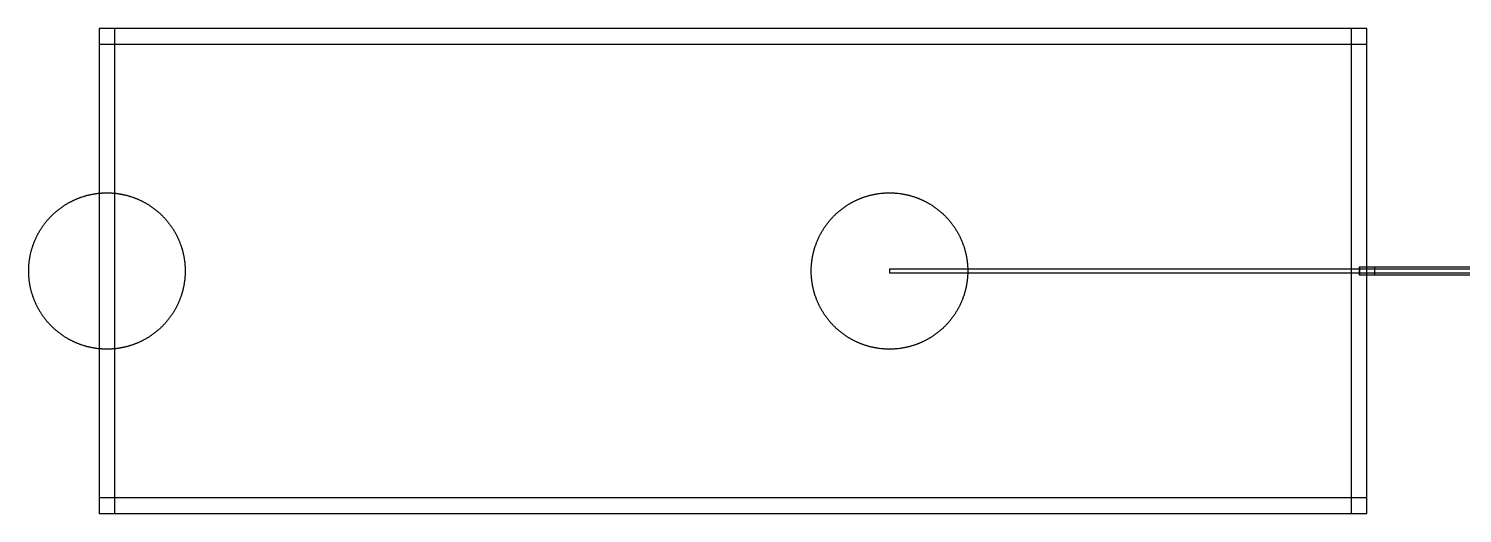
# Model space of a CAD drawing. Extents: x -44500 to 44500, y -47000 to 47000.
# Drawn here: x 13000 to 31320, y 10900 to 17100 of the extents above; entities that cross this region are included whole.
import ezdxf

# ---------------------------------------------------------------- set-up
doc = ezdxf.new("R2010")
doc.units = 0
doc.layers.add('Metal1', color=160, linetype='CONTINUOUS')
doc.layers.add('Poly', color=20, linetype='CONTINUOUS')

msp = doc.modelspace()

# ---------------------------------------------------------------- linework, layer by layer
at = {"layer": 'Metal1'}
for points in [[(13900, 10900), (14100, 10900), (14100, 17100), (13900, 17100)], [(13900, 16900), (30100, 16900), (30100, 17100), (13900, 17100)], [(29900, 10900), (30100, 10900), (30100, 17100), (29900, 17100)], [(14999.9, 13985.9), (14999.6, 13971.8), (14999.1, 13957.7), (14998.4, 13943.65), (14997.95, 13936.6), (14997.5, 13929.6), (14997, 13922.6), (14996.4, 13915.55), (14995.8, 13908.55), (14995.1, 13901.5), (14994.4, 13894.5), (14993.65, 13887.5), (14991.95, 13873.5), (14991.05, 13866.55), (14990.05, 13859.55), (14989.05, 13852.6), (14988, 13845.65), (14986.9, 13838.7), (14985.7, 13831.7), (14984.5, 13824.8), (14983.25, 13817.85), (14981.95, 13810.95), (14980.6, 13804), (14979.2, 13797.15), (14977.75, 13790.25), (14976.25, 13783.4), (14974.7, 13776.5), (14973.1, 13769.65), (14971.45, 13762.8), (14969.75, 13755.95), (14968, 13749.1), (14966.2, 13742.3), (14964.35, 13735.5), (14962.5, 13728.75), (14960.55, 13721.95), (14958.55, 13715.15), (14956.55, 13708.45), (14954.45, 13701.7), (14952.35, 13695), (14947.95, 13681.6), (14945.65, 13674.9), (14943.35, 13668.25), (14941, 13661.65), (14938.6, 13655), (14936.15, 13648.4), (14933.65, 13641.85), (14931.1, 13635.25), (14928.5, 13628.7), (14925.9, 13622.25), (14923.2, 13615.7), (14920.45, 13609.15), (14917.7, 13602.75), (14914.85, 13596.25), (14912, 13589.85), (14909.1, 13583.45), (14906.15, 13577.05), (14903.15, 13570.7), (14900.1, 13564.35), (14897, 13558), (14893.85, 13551.65), (14890.65, 13545.35), (14887.45, 13539.1), (14884.2, 13532.9), (14880.9, 13526.7), (14877.5, 13520.45), (14874.15, 13514.35), (14870.7, 13508.2), (14867.2, 13502.05), (14863.65, 13495.95), (14860.1, 13489.9), (14856.45, 13483.8), (14852.85, 13477.85), (14849.15, 13471.85), (14845.35, 13465.8), (14841.6, 13459.9), (14837.75, 13453.95), (14833.9, 13448.1), (14830, 13442.25), (14826.05, 13436.45), (14822.05, 13430.6), (14818, 13424.8), (14813.95, 13419.1), (14809.85, 13413.4), (14805.7, 13407.7), (14801.5, 13402.05), (14797.25, 13396.4), (14793, 13390.8), (14788.7, 13385.25), (14784.35, 13379.7), (14779.95, 13374.2), (14775.5, 13368.7), (14771.05, 13363.25), (14766.55, 13357.85), (14762, 13352.45), (14757.4, 13347.05), (14752.8, 13341.8), (14748.15, 13336.5), (14743.45, 13331.25), (14738.7, 13326), (14733.95, 13320.8), (14729.2, 13315.7), (14724.3, 13310.55), (14719.45, 13305.5), (14714.55, 13300.45), (14709.6, 13295.4), (14704.6, 13290.4), (14699.55, 13285.45), (14694.5, 13280.55), (14689.45, 13275.7), (14684.3, 13270.8), (14679.2, 13266.05), (14674, 13261.3), (14668.75, 13256.55), (14663.5, 13251.85), (14658.2, 13247.2), (14652.95, 13242.6), (14647.55, 13238), (14642.15, 13233.45), (14636.75, 13228.95), (14631.3, 13224.5), (14625.8, 13220.05), (14620.3, 13215.65), (14614.75, 13211.3), (14609.2, 13207), (14603.6, 13202.75), (14597.95, 13198.5), (14592.3, 13194.3), (14586.6, 13190.15), (14580.9, 13186.05), (14575.2, 13182), (14569.4, 13177.95), (14563.55, 13173.95), (14557.75, 13170), (14551.9, 13166.1), (14546.05, 13162.25), (14540.1, 13158.4), (14534.2, 13154.65), (14528.15, 13150.85), (14522.15, 13147.15), (14516.2, 13143.55), (14510.1, 13139.9), (14504.05, 13136.35), (14497.95, 13132.8), (14491.8, 13129.3), (14485.65, 13125.85), (14479.55, 13122.5), (14473.3, 13119.1), (14467.1, 13115.8), (14460.9, 13112.55), (14454.65, 13109.35), (14448.35, 13106.15), (14442, 13103), (14435.65, 13099.9), (14429.3, 13096.85), (14422.95, 13093.85), (14416.55, 13090.9), (14410.15, 13088), (14403.75, 13085.15), (14397.25, 13082.3), (14390.85, 13079.55), (14384.3, 13076.8), (14377.75, 13074.1), (14371.3, 13071.5), (14364.75, 13068.9), (14358.15, 13066.35), (14351.6, 13063.85), (14345, 13061.4), (14338.35, 13059), (14331.75, 13056.65), (14325.1, 13054.35), (14318.4, 13052.05), (14305, 13047.65), (14298.3, 13045.55), (14291.55, 13043.45), (14284.85, 13041.45), (14278.05, 13039.45), (14271.25, 13037.5), (14264.5, 13035.65), (14257.7, 13033.8), (14250.9, 13032), (14244.05, 13030.25), (14237.2, 13028.55), (14230.35, 13026.9), (14223.5, 13025.3), (14216.6, 13023.75), (14209.75, 13022.25), (14202.85, 13020.8), (14196, 13019.4), (14189.05, 13018.05), (14182.15, 13016.75), (14175.2, 13015.5), (14168.3, 13014.3), (14161.3, 13013.1), (14154.35, 13012), (14147.4, 13010.95), (14140.45, 13009.95), (14133.45, 13008.95), (14126.5, 13008.05), (14112.5, 13006.35), (14105.5, 13005.6), (14098.5, 13004.9), (14091.45, 13004.2), (14084.45, 13003.6), (14077.4, 13003), (14070.4, 13002.5), (14063.4, 13002.05), (14056.35, 13001.6), (14042.3, 13000.9), (14028.2, 13000.4), (14014.1, 13000.1), (14000, 13000), (13985.9, 13000.1), (13971.8, 13000.4), (13957.7, 13000.9), (13943.65, 13001.6), (13936.6, 13002.05), (13929.6, 13002.5), (13922.6, 13003), (13915.55, 13003.6), (13908.55, 13004.2), (13901.5, 13004.9), (13894.5, 13005.6), (13887.5, 13006.35), (13873.5, 13008.05), (13866.55, 13008.95), (13859.55, 13009.95), (13852.6, 13010.95), (13845.65, 13012), (13838.7, 13013.1), (13831.7, 13014.3), (13824.8, 13015.5), (13817.85, 13016.75), (13810.95, 13018.05), (13804, 13019.4), (13797.15, 13020.8), (13790.25, 13022.25), (13783.4, 13023.75), (13776.5, 13025.3), (13769.65, 13026.9), (13762.8, 13028.55), (13755.95, 13030.25), (13749.1, 13032), (13742.3, 13033.8), (13735.5, 13035.65), (13728.75, 13037.5), (13721.95, 13039.45), (13715.15, 13041.45), (13708.45, 13043.45), (13701.7, 13045.55), (13695, 13047.65), (13681.6, 13052.05), (13674.9, 13054.35), (13668.25, 13056.65), (13661.65, 13059), (13655, 13061.4), (13648.4, 13063.85), (13641.85, 13066.35), (13635.25, 13068.9), (13628.7, 13071.5), (13622.25, 13074.1), (13615.7, 13076.8), (13609.15, 13079.55), (13602.75, 13082.3), (13596.25, 13085.15), (13589.85, 13088), (13583.45, 13090.9), (13577.05, 13093.85), (13570.7, 13096.85), (13564.35, 13099.9), (13558, 13103), (13551.65, 13106.15), (13545.35, 13109.35), (13539.1, 13112.55), (13532.9, 13115.8), (13526.7, 13119.1), (13520.45, 13122.5), (13514.35, 13125.85), (13508.2, 13129.3), (13502.05, 13132.8), (13495.95, 13136.35), (13489.9, 13139.9), (13483.8, 13143.55), (13477.85, 13147.15), (13471.85, 13150.85), (13465.8, 13154.65), (13459.9, 13158.4), (13453.95, 13162.25), (13448.1, 13166.1), (13442.25, 13170), (13436.45, 13173.95), (13430.6, 13177.95), (13424.8, 13182), (13419.1, 13186.05), (13413.4, 13190.15), (13407.7, 13194.3), (13402.05, 13198.5), (13396.4, 13202.75), (13390.8, 13207), (13385.25, 13211.3), (13379.7, 13215.65), (13374.2, 13220.05), (13368.7, 13224.5), (13363.25, 13228.95), (13357.85, 13233.45), (13352.45, 13238), (13347.05, 13242.6), (13341.8, 13247.2), (13336.5, 13251.85), (13331.25, 13256.55), (13326, 13261.3), (13320.8, 13266.05), (13315.7, 13270.8), (13310.55, 13275.7), (13305.5, 13280.55), (13300.45, 13285.45), (13295.4, 13290.4), (13290.4, 13295.4), (13285.45, 13300.45), (13280.55, 13305.5), (13275.7, 13310.55), (13270.8, 13315.7), (13266.05, 13320.8), (13261.3, 13326), (13256.55, 13331.25), (13251.85, 13336.5), (13247.2, 13341.8), (13242.6, 13347.05), (13238, 13352.45), (13233.45, 13357.85), (13228.95, 13363.25), (13224.5, 13368.7), (13220.05, 13374.2), (13215.65, 13379.7), (13211.3, 13385.25), (13207, 13390.8), (13202.75, 13396.4), (13198.5, 13402.05), (13194.3, 13407.7), (13190.15, 13413.4), (13186.05, 13419.1), (13182, 13424.8), (13177.95, 13430.6), (13173.95, 13436.45), (13170, 13442.25), (13166.1, 13448.1), (13162.25, 13453.95), (13158.4, 13459.9), (13154.65, 13465.8), (13150.85, 13471.85), (13147.15, 13477.85), (13143.55, 13483.8), (13139.9, 13489.9), (13136.35, 13495.95), (13132.8, 13502.05), (13129.3, 13508.2), (13125.85, 13514.35), (13122.5, 13520.45), (13119.1, 13526.7), (13115.8, 13532.9), (13112.55, 13539.1), (13109.35, 13545.35), (13106.15, 13551.65), (13103, 13558), (13099.9, 13564.35), (13096.85, 13570.7), (13093.85, 13577.05), (13090.9, 13583.45), (13088, 13589.85), (13085.15, 13596.25), (13082.3, 13602.75), (13079.55, 13609.15), (13076.8, 13615.7), (13074.1, 13622.25), (13071.5, 13628.7), (13068.9, 13635.25), (13066.35, 13641.85), (13063.85, 13648.4), (13061.4, 13655), (13059, 13661.65), (13056.65, 13668.25), (13054.35, 13674.9), (13052.05, 13681.6), (13047.65, 13695), (13045.55, 13701.7), (13043.45, 13708.45), (13041.45, 13715.15), (13039.45, 13721.95), (13037.5, 13728.75), (13035.65, 13735.5), (13033.8, 13742.3), (13032, 13749.1), (13030.25, 13755.95), (13028.55, 13762.8), (13026.9, 13769.65), (13025.3, 13776.5), (13023.75, 13783.4), (13022.25, 13790.25), (13020.8, 13797.15), (13019.4, 13804), (13018.05, 13810.95), (13016.75, 13817.85), (13015.5, 13824.8), (13014.3, 13831.7), (13013.1, 13838.7), (13012, 13845.65), (13010.95, 13852.6), (13009.95, 13859.55), (13008.95, 13866.55), (13008.05, 13873.5), (13006.35, 13887.5), (13005.6, 13894.5), (13004.9, 13901.5), (13004.2, 13908.55), (13003.6, 13915.55), (13003, 13922.6), (13002.5, 13929.6), (13002.05, 13936.6), (13001.6, 13943.65), (13000.9, 13957.7), (13000.4, 13971.8), (13000.1, 13985.9), (13000, 14000), (13000.1, 14014.1), (13000.4, 14028.2), (13000.9, 14042.3), (13001.6, 14056.35), (13002.05, 14063.4), (13002.5, 14070.4), (13003, 14077.4), (13003.6, 14084.45), (13004.2, 14091.45), (13004.9, 14098.5), (13005.6, 14105.5), (13006.35, 14112.5), (13008.05, 14126.5), (13008.95, 14133.45), (13009.95, 14140.45), (13010.95, 14147.4), (13012, 14154.35), (13013.1, 14161.3), (13014.3, 14168.3), (13015.5, 14175.2), (13016.75, 14182.15), (13018.05, 14189.05), (13019.4, 14196), (13020.8, 14202.85), (13022.25, 14209.75), (13023.75, 14216.6), (13025.3, 14223.5), (13026.9, 14230.35), (13028.55, 14237.2), (13030.25, 14244.05), (13032, 14250.9), (13033.8, 14257.7), (13035.65, 14264.5), (13037.5, 14271.25), (13039.45, 14278.05), (13041.45, 14284.85), (13043.45, 14291.55), (13045.55, 14298.3), (13047.65, 14305), (13052.05, 14318.4), (13054.35, 14325.1), (13056.65, 14331.75), (13059, 14338.35), (13061.4, 14345), (13063.85, 14351.6), (13066.35, 14358.15), (13068.9, 14364.75), (13071.5, 14371.3), (13074.1, 14377.75), (13076.8, 14384.3), (13079.55, 14390.85), (13082.3, 14397.25), (13085.15, 14403.75), (13088, 14410.15), (13090.9, 14416.55), (13093.85, 14422.95), (13096.85, 14429.3), (13099.9, 14435.65), (13103, 14442), (13106.15, 14448.35), (13109.35, 14454.65), (13112.55, 14460.9), (13115.8, 14467.1), (13119.1, 14473.3), (13122.5, 14479.55), (13125.85, 14485.65), (13129.3, 14491.8), (13132.8, 14497.95), (13136.35, 14504.05), (13139.9, 14510.1), (13143.55, 14516.2), (13147.15, 14522.15), (13150.85, 14528.15), (13154.65, 14534.2), (13158.4, 14540.1), (13162.25, 14546.05), (13166.1, 14551.9), (13170, 14557.75), (13173.95, 14563.55), (13177.95, 14569.4), (13182, 14575.2), (13186.05, 14580.9), (13190.15, 14586.6), (13194.3, 14592.3), (13198.5, 14597.95), (13202.75, 14603.6), (13207, 14609.2), (13211.3, 14614.75), (13215.65, 14620.3), (13220.05, 14625.8), (13224.5, 14631.3), (13228.95, 14636.75), (13233.45, 14642.15), (13238, 14647.55), (13242.6, 14652.95), (13247.2, 14658.2), (13251.85, 14663.5), (13256.55, 14668.75), (13261.3, 14674), (13266.05, 14679.2), (13270.8, 14684.3), (13275.7, 14689.45), (13280.55, 14694.5), (13285.45, 14699.55), (13290.4, 14704.6), (13295.4, 14709.6), (13300.45, 14714.55), (13305.5, 14719.45), (13310.55, 14724.3), (13315.7, 14729.2), (13320.8, 14733.95), (13326, 14738.7), (13331.25, 14743.45), (13336.5, 14748.15), (13341.8, 14752.8), (13347.05, 14757.4), (13352.45, 14762), (13357.85, 14766.55), (13363.25, 14771.05), (13368.7, 14775.5), (13374.2, 14779.95), (13379.7, 14784.35), (13385.25, 14788.7), (13390.8, 14793), (13396.4, 14797.25), (13402.05, 14801.5), (13407.7, 14805.7), (13413.4, 14809.85), (13419.1, 14813.95), (13424.8, 14818), (13430.6, 14822.05), (13436.45, 14826.05), (13442.25, 14830), (13448.1, 14833.9), (13453.95, 14837.75), (13459.9, 14841.6), (13465.8, 14845.35), (13471.85, 14849.15), (13477.85, 14852.85), (13483.8, 14856.45), (13489.9, 14860.1), (13495.95, 14863.65), (13502.05, 14867.2), (13508.2, 14870.7), (13514.35, 14874.15), (13520.45, 14877.5), (13526.7, 14880.9), (13532.9, 14884.2), (13539.1, 14887.45), (13545.35, 14890.65), (13551.65, 14893.85), (13558, 14897), (13564.35, 14900.1), (13570.7, 14903.15), (13577.05, 14906.15), (13583.45, 14909.1), (13589.85, 14912), (13596.25, 14914.85), (13602.75, 14917.7), (13609.15, 14920.45), (13615.7, 14923.2), (13622.25, 14925.9), (13628.7, 14928.5), (13635.25, 14931.1), (13641.85, 14933.65), (13648.4, 14936.15), (13655, 14938.6), (13661.65, 14941), (13668.25, 14943.35), (13674.9, 14945.65), (13681.6, 14947.95), (13695, 14952.35), (13701.7, 14954.45), (13708.45, 14956.55), (13715.15, 14958.55), (13721.95, 14960.55), (13728.75, 14962.5), (13735.5, 14964.35), (13742.3, 14966.2), (13749.1, 14968), (13755.95, 14969.75), (13762.8, 14971.45), (13769.65, 14973.1), (13776.5, 14974.7), (13783.4, 14976.25), (13790.25, 14977.75), (13797.15, 14979.2), (13804, 14980.6), (13810.95, 14981.95), (13817.85, 14983.25), (13824.8, 14984.5), (13831.7, 14985.7), (13838.7, 14986.9), (13845.65, 14988), (13852.6, 14989.05), (13859.55, 14990.05), (13866.55, 14991.05), (13873.5, 14991.95), (13887.5, 14993.65), (13894.5, 14994.4), (13901.5, 14995.1), (13908.55, 14995.8), (13915.55, 14996.4), (13922.6, 14997), (13929.6, 14997.5), (13936.6, 14997.95), (13943.65, 14998.4), (13957.7, 14999.1), (13971.8, 14999.6), (13985.9, 14999.9), (14000, 15000), (14014.1, 14999.9), (14028.2, 14999.6), (14042.3, 14999.1), (14056.35, 14998.4), (14063.4, 14997.95), (14070.4, 14997.5), (14077.4, 14997), (14084.45, 14996.4), (14091.45, 14995.8), (14098.5, 14995.1), (14105.5, 14994.4), (14112.5, 14993.65), (14126.5, 14991.95), (14133.45, 14991.05), (14140.45, 14990.05), (14147.4, 14989.05), (14154.35, 14988), (14161.3, 14986.9), (14168.3, 14985.7), (14175.2, 14984.5), (14182.15, 14983.25), (14189.05, 14981.95), (14196, 14980.6), (14202.85, 14979.2), (14209.75, 14977.75), (14216.6, 14976.25), (14223.5, 14974.7), (14230.35, 14973.1), (14237.2, 14971.45), (14244.05, 14969.75), (14250.9, 14968), (14257.7, 14966.2), (14264.5, 14964.35), (14271.25, 14962.5), (14278.05, 14960.55), (14284.85, 14958.55), (14291.55, 14956.55), (14298.3, 14954.45), (14305, 14952.35), (14318.4, 14947.95), (14325.1, 14945.65), (14331.75, 14943.35), (14338.35, 14941), (14345, 14938.6), (14351.6, 14936.15), (14358.15, 14933.65), (14364.75, 14931.1), (14371.3, 14928.5), (14377.75, 14925.9), (14384.3, 14923.2), (14390.85, 14920.45), (14397.25, 14917.7), (14403.75, 14914.85), (14410.15, 14912), (14416.55, 14909.1), (14422.95, 14906.15), (14429.3, 14903.15), (14435.65, 14900.1), (14442, 14897), (14448.35, 14893.85), (14454.65, 14890.65), (14460.9, 14887.45), (14467.1, 14884.2), (14473.3, 14880.9), (14479.55, 14877.5), (14485.65, 14874.15), (14491.8, 14870.7), (14497.95, 14867.2), (14504.05, 14863.65), (14510.1, 14860.1), (14516.2, 14856.45), (14522.15, 14852.85), (14528.15, 14849.15), (14534.2, 14845.35), (14540.1, 14841.6), (14546.05, 14837.75), (14551.9, 14833.9), (14557.75, 14830), (14563.55, 14826.05), (14569.4, 14822.05), (14575.2, 14818), (14580.9, 14813.95), (14586.6, 14809.85), (14592.3, 14805.7), (14597.95, 14801.5), (14603.6, 14797.25), (14609.2, 14793), (14614.75, 14788.7), (14620.3, 14784.35), (14625.8, 14779.95), (14631.3, 14775.5), (14636.75, 14771.05), (14642.15, 14766.55), (14647.55, 14762), (14652.95, 14757.4), (14658.2, 14752.8), (14663.5, 14748.15), (14668.75, 14743.45), (14674, 14738.7), (14679.2, 14733.95), (14684.3, 14729.2), (14689.45, 14724.3), (14694.5, 14719.45), (14699.55, 14714.55), (14704.6, 14709.6), (14709.6, 14704.6), (14714.55, 14699.55), (14719.45, 14694.5), (14724.3, 14689.45), (14729.2, 14684.3), (14733.95, 14679.2), (14738.7, 14674), (14743.45, 14668.75), (14748.15, 14663.5), (14752.8, 14658.2), (14757.4, 14652.95), (14762, 14647.55), (14766.55, 14642.15), (14771.05, 14636.75), (14775.5, 14631.3), (14779.95, 14625.8), (14784.35, 14620.3), (14788.7, 14614.75), (14793, 14609.2), (14797.25, 14603.6), (14801.5, 14597.95), (14805.7, 14592.3), (14809.85, 14586.6), (14813.95, 14580.9), (14818, 14575.2), (14822.05, 14569.4), (14826.05, 14563.55), (14830, 14557.75), (14833.9, 14551.9), (14837.75, 14546.05), (14841.6, 14540.1), (14845.35, 14534.2), (14849.15, 14528.15), (14852.85, 14522.15), (14856.45, 14516.2), (14860.1, 14510.1), (14863.65, 14504.05), (14867.2, 14497.95), (14870.7, 14491.8), (14874.15, 14485.65), (14877.5, 14479.55), (14880.9, 14473.3), (14884.2, 14467.1), (14887.45, 14460.9), (14890.65, 14454.65), (14893.85, 14448.35), (14897, 14442), (14900.1, 14435.65), (14903.15, 14429.3), (14906.15, 14422.95), (14909.1, 14416.55), (14912, 14410.15), (14914.85, 14403.75), (14917.7, 14397.25), (14920.45, 14390.85), (14923.2, 14384.3), (14925.9, 14377.75), (14928.5, 14371.3), (14931.1, 14364.75), (14933.65, 14358.15), (14936.15, 14351.6), (14938.6, 14345), (14941, 14338.35), (14943.35, 14331.75), (14945.65, 14325.1), (14947.95, 14318.4), (14952.35, 14305), (14954.45, 14298.3), (14956.55, 14291.55), (14958.55, 14284.85), (14960.55, 14278.05), (14962.5, 14271.25), (14964.35, 14264.5), (14966.2, 14257.7), (14968, 14250.9), (14969.75, 14244.05), (14971.45, 14237.2), (14973.1, 14230.35), (14974.7, 14223.5), (14976.25, 14216.6), (14977.75, 14209.75), (14979.2, 14202.85), (14980.6, 14196), (14981.95, 14189.05), (14983.25, 14182.15), (14984.5, 14175.2), (14985.7, 14168.3), (14986.9, 14161.3), (14988, 14154.35), (14989.05, 14147.4), (14990.05, 14140.45), (14991.05, 14133.45), (14991.95, 14126.5), (14993.65, 14112.5), (14994.4, 14105.5), (14995.1, 14098.5), (14995.8, 14091.45), (14996.4, 14084.45), (14997, 14077.4), (14997.5, 14070.4), (14997.95, 14063.4), (14998.4, 14056.35), (14999.1, 14042.3), (14999.6, 14028.2), (14999.9, 14014.1), (15000, 14000)], [(24999.9, 13985.9), (24999.6, 13971.8), (24999.1, 13957.7), (24998.4, 13943.65), (24997.95, 13936.6), (24997.5, 13929.6), (24997, 13922.6), (24996.4, 13915.55), (24995.8, 13908.55), (24995.1, 13901.5), (24994.4, 13894.5), (24993.65, 13887.5), (24991.95, 13873.5), (24991.05, 13866.55), (24990.05, 13859.55), (24989.05, 13852.6), (24988, 13845.65), (24986.9, 13838.7), (24985.7, 13831.7), (24984.5, 13824.8), (24983.25, 13817.85), (24981.95, 13810.95), (24980.6, 13804), (24979.2, 13797.15), (24977.75, 13790.25), (24976.25, 13783.4), (24974.7, 13776.5), (24973.1, 13769.65), (24971.45, 13762.8), (24969.75, 13755.95), (24968, 13749.1), (24966.2, 13742.3), (24964.35, 13735.5), (24962.5, 13728.75), (24960.55, 13721.95), (24958.55, 13715.15), (24956.55, 13708.45), (24954.45, 13701.7), (24952.35, 13695), (24947.95, 13681.6), (24945.65, 13674.9), (24943.35, 13668.25), (24941, 13661.65), (24938.6, 13655), (24936.15, 13648.4), (24933.65, 13641.85), (24931.1, 13635.25), (24928.5, 13628.7), (24925.9, 13622.25), (24923.2, 13615.7), (24920.45, 13609.15), (24917.7, 13602.75), (24914.85, 13596.25), (24912, 13589.85), (24909.1, 13583.45), (24906.15, 13577.05), (24903.15, 13570.7), (24900.1, 13564.35), (24897, 13558), (24893.85, 13551.65), (24890.65, 13545.35), (24887.45, 13539.1), (24884.2, 13532.9), (24880.9, 13526.7), (24877.5, 13520.45), (24874.15, 13514.35), (24870.7, 13508.2), (24867.2, 13502.05), (24863.65, 13495.95), (24860.1, 13489.9), (24856.45, 13483.8), (24852.85, 13477.85), (24849.15, 13471.85), (24845.35, 13465.8), (24841.6, 13459.9), (24837.75, 13453.95), (24833.9, 13448.1), (24830, 13442.25), (24826.05, 13436.45), (24822.05, 13430.6), (24818, 13424.8), (24813.95, 13419.1), (24809.85, 13413.4), (24805.7, 13407.7), (24801.5, 13402.05), (24797.25, 13396.4), (24793, 13390.8), (24788.7, 13385.25), (24784.35, 13379.7), (24779.95, 13374.2), (24775.5, 13368.7), (24771.05, 13363.25), (24766.55, 13357.85), (24762, 13352.45), (24757.4, 13347.05), (24752.8, 13341.8), (24748.15, 13336.5), (24743.45, 13331.25), (24738.7, 13326), (24733.95, 13320.8), (24729.2, 13315.7), (24724.3, 13310.55), (24719.45, 13305.5), (24714.55, 13300.45), (24709.6, 13295.4), (24704.6, 13290.4), (24699.55, 13285.45), (24694.5, 13280.55), (24689.45, 13275.7), (24684.3, 13270.8), (24679.2, 13266.05), (24674, 13261.3), (24668.75, 13256.55), (24663.5, 13251.85), (24658.2, 13247.2), (24652.95, 13242.6), (24647.55, 13238), (24642.15, 13233.45), (24636.75, 13228.95), (24631.3, 13224.5), (24625.8, 13220.05), (24620.3, 13215.65), (24614.75, 13211.3), (24609.2, 13207), (24603.6, 13202.75), (24597.95, 13198.5), (24592.3, 13194.3), (24586.6, 13190.15), (24580.9, 13186.05), (24575.2, 13182), (24569.4, 13177.95), (24563.55, 13173.95), (24557.75, 13170), (24551.9, 13166.1), (24546.05, 13162.25), (24540.1, 13158.4), (24534.2, 13154.65), (24528.15, 13150.85), (24522.15, 13147.15), (24516.2, 13143.55), (24510.1, 13139.9), (24504.05, 13136.35), (24497.95, 13132.8), (24491.8, 13129.3), (24485.65, 13125.85), (24479.55, 13122.5), (24473.3, 13119.1), (24467.1, 13115.8), (24460.9, 13112.55), (24454.65, 13109.35), (24448.35, 13106.15), (24442, 13103), (24435.65, 13099.9), (24429.3, 13096.85), (24422.95, 13093.85), (24416.55, 13090.9), (24410.15, 13088), (24403.75, 13085.15), (24397.25, 13082.3), (24390.85, 13079.55), (24384.3, 13076.8), (24377.75, 13074.1), (24371.3, 13071.5), (24364.75, 13068.9), (24358.15, 13066.35), (24351.6, 13063.85), (24345, 13061.4), (24338.35, 13059), (24331.75, 13056.65), (24325.1, 13054.35), (24318.4, 13052.05), (24305, 13047.65), (24298.3, 13045.55), (24291.55, 13043.45), (24284.85, 13041.45), (24278.05, 13039.45), (24271.25, 13037.5), (24264.5, 13035.65), (24257.7, 13033.8), (24250.9, 13032), (24244.05, 13030.25), (24237.2, 13028.55), (24230.35, 13026.9), (24223.5, 13025.3), (24216.6, 13023.75), (24209.75, 13022.25), (24202.85, 13020.8), (24196, 13019.4), (24189.05, 13018.05), (24182.15, 13016.75), (24175.2, 13015.5), (24168.3, 13014.3), (24161.3, 13013.1), (24154.35, 13012), (24147.4, 13010.95), (24140.45, 13009.95), (24133.45, 13008.95), (24126.5, 13008.05), (24112.5, 13006.35), (24105.5, 13005.6), (24098.5, 13004.9), (24091.45, 13004.2), (24084.45, 13003.6), (24077.4, 13003), (24070.4, 13002.5), (24063.4, 13002.05), (24056.35, 13001.6), (24042.3, 13000.9), (24028.2, 13000.4), (24014.1, 13000.1), (24000, 13000), (23985.9, 13000.1), (23971.8, 13000.4), (23957.7, 13000.9), (23943.65, 13001.6), (23936.6, 13002.05), (23929.6, 13002.5), (23922.6, 13003), (23915.55, 13003.6), (23908.55, 13004.2), (23901.5, 13004.9), (23894.5, 13005.6), (23887.5, 13006.35), (23873.5, 13008.05), (23866.55, 13008.95), (23859.55, 13009.95), (23852.6, 13010.95), (23845.65, 13012), (23838.7, 13013.1), (23831.7, 13014.3), (23824.8, 13015.5), (23817.85, 13016.75), (23810.95, 13018.05), (23804, 13019.4), (23797.15, 13020.8), (23790.25, 13022.25), (23783.4, 13023.75), (23776.5, 13025.3), (23769.65, 13026.9), (23762.8, 13028.55), (23755.95, 13030.25), (23749.1, 13032), (23742.3, 13033.8), (23735.5, 13035.65), (23728.75, 13037.5), (23721.95, 13039.45), (23715.15, 13041.45), (23708.45, 13043.45), (23701.7, 13045.55), (23695, 13047.65), (23681.6, 13052.05), (23674.9, 13054.35), (23668.25, 13056.65), (23661.65, 13059), (23655, 13061.4), (23648.4, 13063.85), (23641.85, 13066.35), (23635.25, 13068.9), (23628.7, 13071.5), (23622.25, 13074.1), (23615.7, 13076.8), (23609.15, 13079.55), (23602.75, 13082.3), (23596.25, 13085.15), (23589.85, 13088), (23583.45, 13090.9), (23577.05, 13093.85), (23570.7, 13096.85), (23564.35, 13099.9), (23558, 13103), (23551.65, 13106.15), (23545.35, 13109.35), (23539.1, 13112.55), (23532.9, 13115.8), (23526.7, 13119.1), (23520.45, 13122.5), (23514.35, 13125.85), (23508.2, 13129.3), (23502.05, 13132.8), (23495.95, 13136.35), (23489.9, 13139.9), (23483.8, 13143.55), (23477.85, 13147.15), (23471.85, 13150.85), (23465.8, 13154.65), (23459.9, 13158.4), (23453.95, 13162.25), (23448.1, 13166.1), (23442.25, 13170), (23436.45, 13173.95), (23430.6, 13177.95), (23424.8, 13182), (23419.1, 13186.05), (23413.4, 13190.15), (23407.7, 13194.3), (23402.05, 13198.5), (23396.4, 13202.75), (23390.8, 13207), (23385.25, 13211.3), (23379.7, 13215.65), (23374.2, 13220.05), (23368.7, 13224.5), (23363.25, 13228.95), (23357.85, 13233.45), (23352.45, 13238), (23347.05, 13242.6), (23341.8, 13247.2), (23336.5, 13251.85), (23331.25, 13256.55), (23326, 13261.3), (23320.8, 13266.05), (23315.7, 13270.8), (23310.55, 13275.7), (23305.5, 13280.55), (23300.45, 13285.45), (23295.4, 13290.4), (23290.4, 13295.4), (23285.45, 13300.45), (23280.55, 13305.5), (23275.7, 13310.55), (23270.8, 13315.7), (23266.05, 13320.8), (23261.3, 13326), (23256.55, 13331.25), (23251.85, 13336.5), (23247.2, 13341.8), (23242.6, 13347.05), (23238, 13352.45), (23233.45, 13357.85), (23228.95, 13363.25), (23224.5, 13368.7), (23220.05, 13374.2), (23215.65, 13379.7), (23211.3, 13385.25), (23207, 13390.8), (23202.75, 13396.4), (23198.5, 13402.05), (23194.3, 13407.7), (23190.15, 13413.4), (23186.05, 13419.1), (23182, 13424.8), (23177.95, 13430.6), (23173.95, 13436.45), (23170, 13442.25), (23166.1, 13448.1), (23162.25, 13453.95), (23158.4, 13459.9), (23154.65, 13465.8), (23150.85, 13471.85), (23147.15, 13477.85), (23143.55, 13483.8), (23139.9, 13489.9), (23136.35, 13495.95), (23132.8, 13502.05), (23129.3, 13508.2), (23125.85, 13514.35), (23122.5, 13520.45), (23119.1, 13526.7), (23115.8, 13532.9), (23112.55, 13539.1), (23109.35, 13545.35), (23106.15, 13551.65), (23103, 13558), (23099.9, 13564.35), (23096.85, 13570.7), (23093.85, 13577.05), (23090.9, 13583.45), (23088, 13589.85), (23085.15, 13596.25), (23082.3, 13602.75), (23079.55, 13609.15), (23076.8, 13615.7), (23074.1, 13622.25), (23071.5, 13628.7), (23068.9, 13635.25), (23066.35, 13641.85), (23063.85, 13648.4), (23061.4, 13655), (23059, 13661.65), (23056.65, 13668.25), (23054.35, 13674.9), (23052.05, 13681.6), (23047.65, 13695), (23045.55, 13701.7), (23043.45, 13708.45), (23041.45, 13715.15), (23039.45, 13721.95), (23037.5, 13728.75), (23035.65, 13735.5), (23033.8, 13742.3), (23032, 13749.1), (23030.25, 13755.95), (23028.55, 13762.8), (23026.9, 13769.65), (23025.3, 13776.5), (23023.75, 13783.4), (23022.25, 13790.25), (23020.8, 13797.15), (23019.4, 13804), (23018.05, 13810.95), (23016.75, 13817.85), (23015.5, 13824.8), (23014.3, 13831.7), (23013.1, 13838.7), (23012, 13845.65), (23010.95, 13852.6), (23009.95, 13859.55), (23008.95, 13866.55), (23008.05, 13873.5), (23006.35, 13887.5), (23005.6, 13894.5), (23004.9, 13901.5), (23004.2, 13908.55), (23003.6, 13915.55), (23003, 13922.6), (23002.5, 13929.6), (23002.05, 13936.6), (23001.6, 13943.65), (23000.9, 13957.7), (23000.4, 13971.8), (23000.1, 13985.9), (23000, 14000), (23000.1, 14014.1), (23000.4, 14028.2), (23000.9, 14042.3), (23001.6, 14056.35), (23002.05, 14063.4), (23002.5, 14070.4), (23003, 14077.4), (23003.6, 14084.45), (23004.2, 14091.45), (23004.9, 14098.5), (23005.6, 14105.5), (23006.35, 14112.5), (23008.05, 14126.5), (23008.95, 14133.45), (23009.95, 14140.45), (23010.95, 14147.4), (23012, 14154.35), (23013.1, 14161.3), (23014.3, 14168.3), (23015.5, 14175.2), (23016.75, 14182.15), (23018.05, 14189.05), (23019.4, 14196), (23020.8, 14202.85), (23022.25, 14209.75), (23023.75, 14216.6), (23025.3, 14223.5), (23026.9, 14230.35), (23028.55, 14237.2), (23030.25, 14244.05), (23032, 14250.9), (23033.8, 14257.7), (23035.65, 14264.5), (23037.5, 14271.25), (23039.45, 14278.05), (23041.45, 14284.85), (23043.45, 14291.55), (23045.55, 14298.3), (23047.65, 14305), (23052.05, 14318.4), (23054.35, 14325.1), (23056.65, 14331.75), (23059, 14338.35), (23061.4, 14345), (23063.85, 14351.6), (23066.35, 14358.15), (23068.9, 14364.75), (23071.5, 14371.3), (23074.1, 14377.75), (23076.8, 14384.3), (23079.55, 14390.85), (23082.3, 14397.25), (23085.15, 14403.75), (23088, 14410.15), (23090.9, 14416.55), (23093.85, 14422.95), (23096.85, 14429.3), (23099.9, 14435.65), (23103, 14442), (23106.15, 14448.35), (23109.35, 14454.65), (23112.55, 14460.9), (23115.8, 14467.1), (23119.1, 14473.3), (23122.5, 14479.55), (23125.85, 14485.65), (23129.3, 14491.8), (23132.8, 14497.95), (23136.35, 14504.05), (23139.9, 14510.1), (23143.55, 14516.2), (23147.15, 14522.15), (23150.85, 14528.15), (23154.65, 14534.2), (23158.4, 14540.1), (23162.25, 14546.05), (23166.1, 14551.9), (23170, 14557.75), (23173.95, 14563.55), (23177.95, 14569.4), (23182, 14575.2), (23186.05, 14580.9), (23190.15, 14586.6), (23194.3, 14592.3), (23198.5, 14597.95), (23202.75, 14603.6), (23207, 14609.2), (23211.3, 14614.75), (23215.65, 14620.3), (23220.05, 14625.8), (23224.5, 14631.3), (23228.95, 14636.75), (23233.45, 14642.15), (23238, 14647.55), (23242.6, 14652.95), (23247.2, 14658.2), (23251.85, 14663.5), (23256.55, 14668.75), (23261.3, 14674), (23266.05, 14679.2), (23270.8, 14684.3), (23275.7, 14689.45), (23280.55, 14694.5), (23285.45, 14699.55), (23290.4, 14704.6), (23295.4, 14709.6), (23300.45, 14714.55), (23305.5, 14719.45), (23310.55, 14724.3), (23315.7, 14729.2), (23320.8, 14733.95), (23326, 14738.7), (23331.25, 14743.45), (23336.5, 14748.15), (23341.8, 14752.8), (23347.05, 14757.4), (23352.45, 14762), (23357.85, 14766.55), (23363.25, 14771.05), (23368.7, 14775.5), (23374.2, 14779.95), (23379.7, 14784.35), (23385.25, 14788.7), (23390.8, 14793), (23396.4, 14797.25), (23402.05, 14801.5), (23407.7, 14805.7), (23413.4, 14809.85), (23419.1, 14813.95), (23424.8, 14818), (23430.6, 14822.05), (23436.45, 14826.05), (23442.25, 14830), (23448.1, 14833.9), (23453.95, 14837.75), (23459.9, 14841.6), (23465.8, 14845.35), (23471.85, 14849.15), (23477.85, 14852.85), (23483.8, 14856.45), (23489.9, 14860.1), (23495.95, 14863.65), (23502.05, 14867.2), (23508.2, 14870.7), (23514.35, 14874.15), (23520.45, 14877.5), (23526.7, 14880.9), (23532.9, 14884.2), (23539.1, 14887.45), (23545.35, 14890.65), (23551.65, 14893.85), (23558, 14897), (23564.35, 14900.1), (23570.7, 14903.15), (23577.05, 14906.15), (23583.45, 14909.1), (23589.85, 14912), (23596.25, 14914.85), (23602.75, 14917.7), (23609.15, 14920.45), (23615.7, 14923.2), (23622.25, 14925.9), (23628.7, 14928.5), (23635.25, 14931.1), (23641.85, 14933.65), (23648.4, 14936.15), (23655, 14938.6), (23661.65, 14941), (23668.25, 14943.35), (23674.9, 14945.65), (23681.6, 14947.95), (23695, 14952.35), (23701.7, 14954.45), (23708.45, 14956.55), (23715.15, 14958.55), (23721.95, 14960.55), (23728.75, 14962.5), (23735.5, 14964.35), (23742.3, 14966.2), (23749.1, 14968), (23755.95, 14969.75), (23762.8, 14971.45), (23769.65, 14973.1), (23776.5, 14974.7), (23783.4, 14976.25), (23790.25, 14977.75), (23797.15, 14979.2), (23804, 14980.6), (23810.95, 14981.95), (23817.85, 14983.25), (23824.8, 14984.5), (23831.7, 14985.7), (23838.7, 14986.9), (23845.65, 14988), (23852.6, 14989.05), (23859.55, 14990.05), (23866.55, 14991.05), (23873.5, 14991.95), (23887.5, 14993.65), (23894.5, 14994.4), (23901.5, 14995.1), (23908.55, 14995.8), (23915.55, 14996.4), (23922.6, 14997), (23929.6, 14997.5), (23936.6, 14997.95), (23943.65, 14998.4), (23957.7, 14999.1), (23971.8, 14999.6), (23985.9, 14999.9), (24000, 15000), (24014.1, 14999.9), (24028.2, 14999.6), (24042.3, 14999.1), (24056.35, 14998.4), (24063.4, 14997.95), (24070.4, 14997.5), (24077.4, 14997), (24084.45, 14996.4), (24091.45, 14995.8), (24098.5, 14995.1), (24105.5, 14994.4), (24112.5, 14993.65), (24126.5, 14991.95), (24133.45, 14991.05), (24140.45, 14990.05), (24147.4, 14989.05), (24154.35, 14988), (24161.3, 14986.9), (24168.3, 14985.7), (24175.2, 14984.5), (24182.15, 14983.25), (24189.05, 14981.95), (24196, 14980.6), (24202.85, 14979.2), (24209.75, 14977.75), (24216.6, 14976.25), (24223.5, 14974.7), (24230.35, 14973.1), (24237.2, 14971.45), (24244.05, 14969.75), (24250.9, 14968), (24257.7, 14966.2), (24264.5, 14964.35), (24271.25, 14962.5), (24278.05, 14960.55), (24284.85, 14958.55), (24291.55, 14956.55), (24298.3, 14954.45), (24305, 14952.35), (24318.4, 14947.95), (24325.1, 14945.65), (24331.75, 14943.35), (24338.35, 14941), (24345, 14938.6), (24351.6, 14936.15), (24358.15, 14933.65), (24364.75, 14931.1), (24371.3, 14928.5), (24377.75, 14925.9), (24384.3, 14923.2), (24390.85, 14920.45), (24397.25, 14917.7), (24403.75, 14914.85), (24410.15, 14912), (24416.55, 14909.1), (24422.95, 14906.15), (24429.3, 14903.15), (24435.65, 14900.1), (24442, 14897), (24448.35, 14893.85), (24454.65, 14890.65), (24460.9, 14887.45), (24467.1, 14884.2), (24473.3, 14880.9), (24479.55, 14877.5), (24485.65, 14874.15), (24491.8, 14870.7), (24497.95, 14867.2), (24504.05, 14863.65), (24510.1, 14860.1), (24516.2, 14856.45), (24522.15, 14852.85), (24528.15, 14849.15), (24534.2, 14845.35), (24540.1, 14841.6), (24546.05, 14837.75), (24551.9, 14833.9), (24557.75, 14830), (24563.55, 14826.05), (24569.4, 14822.05), (24575.2, 14818), (24580.9, 14813.95), (24586.6, 14809.85), (24592.3, 14805.7), (24597.95, 14801.5), (24603.6, 14797.25), (24609.2, 14793), (24614.75, 14788.7), (24620.3, 14784.35), (24625.8, 14779.95), (24631.3, 14775.5), (24636.75, 14771.05), (24642.15, 14766.55), (24647.55, 14762), (24652.95, 14757.4), (24658.2, 14752.8), (24663.5, 14748.15), (24668.75, 14743.45), (24674, 14738.7), (24679.2, 14733.95), (24684.3, 14729.2), (24689.45, 14724.3), (24694.5, 14719.45), (24699.55, 14714.55), (24704.6, 14709.6), (24709.6, 14704.6), (24714.55, 14699.55), (24719.45, 14694.5), (24724.3, 14689.45), (24729.2, 14684.3), (24733.95, 14679.2), (24738.7, 14674), (24743.45, 14668.75), (24748.15, 14663.5), (24752.8, 14658.2), (24757.4, 14652.95), (24762, 14647.55), (24766.55, 14642.15), (24771.05, 14636.75), (24775.5, 14631.3), (24779.95, 14625.8), (24784.35, 14620.3), (24788.7, 14614.75), (24793, 14609.2), (24797.25, 14603.6), (24801.5, 14597.95), (24805.7, 14592.3), (24809.85, 14586.6), (24813.95, 14580.9), (24818, 14575.2), (24822.05, 14569.4), (24826.05, 14563.55), (24830, 14557.75), (24833.9, 14551.9), (24837.75, 14546.05), (24841.6, 14540.1), (24845.35, 14534.2), (24849.15, 14528.15), (24852.85, 14522.15), (24856.45, 14516.2), (24860.1, 14510.1), (24863.65, 14504.05), (24867.2, 14497.95), (24870.7, 14491.8), (24874.15, 14485.65), (24877.5, 14479.55), (24880.9, 14473.3), (24884.2, 14467.1), (24887.45, 14460.9), (24890.65, 14454.65), (24893.85, 14448.35), (24897, 14442), (24900.1, 14435.65), (24903.15, 14429.3), (24906.15, 14422.95), (24909.1, 14416.55), (24912, 14410.15), (24914.85, 14403.75), (24917.7, 14397.25), (24920.45, 14390.85), (24923.2, 14384.3), (24925.9, 14377.75), (24928.5, 14371.3), (24931.1, 14364.75), (24933.65, 14358.15), (24936.15, 14351.6), (24938.6, 14345), (24941, 14338.35), (24943.35, 14331.75), (24945.65, 14325.1), (24947.95, 14318.4), (24952.35, 14305), (24954.45, 14298.3), (24956.55, 14291.55), (24958.55, 14284.85), (24960.55, 14278.05), (24962.5, 14271.25), (24964.35, 14264.5), (24966.2, 14257.7), (24968, 14250.9), (24969.75, 14244.05), (24971.45, 14237.2), (24973.1, 14230.35), (24974.7, 14223.5), (24976.25, 14216.6), (24977.75, 14209.75), (24979.2, 14202.85), (24980.6, 14196), (24981.95, 14189.05), (24983.25, 14182.15), (24984.5, 14175.2), (24985.7, 14168.3), (24986.9, 14161.3), (24988, 14154.35), (24989.05, 14147.4), (24990.05, 14140.45), (24991.05, 14133.45), (24991.95, 14126.5), (24993.65, 14112.5), (24994.4, 14105.5), (24995.1, 14098.5), (24995.8, 14091.45), (24996.4, 14084.45), (24997, 14077.4), (24997.5, 14070.4), (24997.95, 14063.4), (24998.4, 14056.35), (24999.1, 14042.3), (24999.6, 14028.2), (24999.9, 14014.1), (25000, 14000)], [(30000, 13950), (30200, 13950), (30200, 14050), (30000, 14050)], [(13900, 10900), (30100, 10900), (30100, 11100), (13900, 11100)]]:
    msp.add_lwpolyline(points, close=True, dxfattribs=at)
at = {"layer": 'Poly'}
for points in [[(24999.9, 13985.9), (24999.6, 13971.8), (24999.1, 13957.7), (24998.4, 13943.65), (24997.95, 13936.6), (24997.5, 13929.6), (24997, 13922.6), (24996.4, 13915.55), (24995.8, 13908.55), (24995.1, 13901.5), (24994.4, 13894.5), (24993.65, 13887.5), (24991.95, 13873.5), (24991.05, 13866.55), (24990.05, 13859.55), (24989.05, 13852.6), (24988, 13845.65), (24986.9, 13838.7), (24985.7, 13831.7), (24984.5, 13824.8), (24983.25, 13817.85), (24981.95, 13810.95), (24980.6, 13804), (24979.2, 13797.15), (24977.75, 13790.25), (24976.25, 13783.4), (24974.7, 13776.5), (24973.1, 13769.65), (24971.45, 13762.8), (24969.75, 13755.95), (24968, 13749.1), (24966.2, 13742.3), (24964.35, 13735.5), (24962.5, 13728.75), (24960.55, 13721.95), (24958.55, 13715.15), (24956.55, 13708.45), (24954.45, 13701.7), (24952.35, 13695), (24947.95, 13681.6), (24945.65, 13674.9), (24943.35, 13668.25), (24941, 13661.65), (24938.6, 13655), (24936.15, 13648.4), (24933.65, 13641.85), (24931.1, 13635.25), (24928.5, 13628.7), (24925.9, 13622.25), (24923.2, 13615.7), (24920.45, 13609.15), (24917.7, 13602.75), (24914.85, 13596.25), (24912, 13589.85), (24909.1, 13583.45), (24906.15, 13577.05), (24903.15, 13570.7), (24900.1, 13564.35), (24897, 13558), (24893.85, 13551.65), (24890.65, 13545.35), (24887.45, 13539.1), (24884.2, 13532.9), (24880.9, 13526.7), (24877.5, 13520.45), (24874.15, 13514.35), (24870.7, 13508.2), (24867.2, 13502.05), (24863.65, 13495.95), (24860.1, 13489.9), (24856.45, 13483.8), (24852.85, 13477.85), (24849.15, 13471.85), (24845.35, 13465.8), (24841.6, 13459.9), (24837.75, 13453.95), (24833.9, 13448.1), (24830, 13442.25), (24826.05, 13436.45), (24822.05, 13430.6), (24818, 13424.8), (24813.95, 13419.1), (24809.85, 13413.4), (24805.7, 13407.7), (24801.5, 13402.05), (24797.25, 13396.4), (24793, 13390.8), (24788.7, 13385.25), (24784.35, 13379.7), (24779.95, 13374.2), (24775.5, 13368.7), (24771.05, 13363.25), (24766.55, 13357.85), (24762, 13352.45), (24757.4, 13347.05), (24752.8, 13341.8), (24748.15, 13336.5), (24743.45, 13331.25), (24738.7, 13326), (24733.95, 13320.8), (24729.2, 13315.7), (24724.3, 13310.55), (24719.45, 13305.5), (24714.55, 13300.45), (24709.6, 13295.4), (24704.6, 13290.4), (24699.55, 13285.45), (24694.5, 13280.55), (24689.45, 13275.7), (24684.3, 13270.8), (24679.2, 13266.05), (24674, 13261.3), (24668.75, 13256.55), (24663.5, 13251.85), (24658.2, 13247.2), (24652.95, 13242.6), (24647.55, 13238), (24642.15, 13233.45), (24636.75, 13228.95), (24631.3, 13224.5), (24625.8, 13220.05), (24620.3, 13215.65), (24614.75, 13211.3), (24609.2, 13207), (24603.6, 13202.75), (24597.95, 13198.5), (24592.3, 13194.3), (24586.6, 13190.15), (24580.9, 13186.05), (24575.2, 13182), (24569.4, 13177.95), (24563.55, 13173.95), (24557.75, 13170), (24551.9, 13166.1), (24546.05, 13162.25), (24540.1, 13158.4), (24534.2, 13154.65), (24528.15, 13150.85), (24522.15, 13147.15), (24516.2, 13143.55), (24510.1, 13139.9), (24504.05, 13136.35), (24497.95, 13132.8), (24491.8, 13129.3), (24485.65, 13125.85), (24479.55, 13122.5), (24473.3, 13119.1), (24467.1, 13115.8), (24460.9, 13112.55), (24454.65, 13109.35), (24448.35, 13106.15), (24442, 13103), (24435.65, 13099.9), (24429.3, 13096.85), (24422.95, 13093.85), (24416.55, 13090.9), (24410.15, 13088), (24403.75, 13085.15), (24397.25, 13082.3), (24390.85, 13079.55), (24384.3, 13076.8), (24377.75, 13074.1), (24371.3, 13071.5), (24364.75, 13068.9), (24358.15, 13066.35), (24351.6, 13063.85), (24345, 13061.4), (24338.35, 13059), (24331.75, 13056.65), (24325.1, 13054.35), (24318.4, 13052.05), (24305, 13047.65), (24298.3, 13045.55), (24291.55, 13043.45), (24284.85, 13041.45), (24278.05, 13039.45), (24271.25, 13037.5), (24264.5, 13035.65), (24257.7, 13033.8), (24250.9, 13032), (24244.05, 13030.25), (24237.2, 13028.55), (24230.35, 13026.9), (24223.5, 13025.3), (24216.6, 13023.75), (24209.75, 13022.25), (24202.85, 13020.8), (24196, 13019.4), (24189.05, 13018.05), (24182.15, 13016.75), (24175.2, 13015.5), (24168.3, 13014.3), (24161.3, 13013.1), (24154.35, 13012), (24147.4, 13010.95), (24140.45, 13009.95), (24133.45, 13008.95), (24126.5, 13008.05), (24112.5, 13006.35), (24105.5, 13005.6), (24098.5, 13004.9), (24091.45, 13004.2), (24084.45, 13003.6), (24077.4, 13003), (24070.4, 13002.5), (24063.4, 13002.05), (24056.35, 13001.6), (24042.3, 13000.9), (24028.2, 13000.4), (24014.1, 13000.1), (24000, 13000), (23985.9, 13000.1), (23971.8, 13000.4), (23957.7, 13000.9), (23943.65, 13001.6), (23936.6, 13002.05), (23929.6, 13002.5), (23922.6, 13003), (23915.55, 13003.6), (23908.55, 13004.2), (23901.5, 13004.9), (23894.5, 13005.6), (23887.5, 13006.35), (23873.5, 13008.05), (23866.55, 13008.95), (23859.55, 13009.95), (23852.6, 13010.95), (23845.65, 13012), (23838.7, 13013.1), (23831.7, 13014.3), (23824.8, 13015.5), (23817.85, 13016.75), (23810.95, 13018.05), (23804, 13019.4), (23797.15, 13020.8), (23790.25, 13022.25), (23783.4, 13023.75), (23776.5, 13025.3), (23769.65, 13026.9), (23762.8, 13028.55), (23755.95, 13030.25), (23749.1, 13032), (23742.3, 13033.8), (23735.5, 13035.65), (23728.75, 13037.5), (23721.95, 13039.45), (23715.15, 13041.45), (23708.45, 13043.45), (23701.7, 13045.55), (23695, 13047.65), (23681.6, 13052.05), (23674.9, 13054.35), (23668.25, 13056.65), (23661.65, 13059), (23655, 13061.4), (23648.4, 13063.85), (23641.85, 13066.35), (23635.25, 13068.9), (23628.7, 13071.5), (23622.25, 13074.1), (23615.7, 13076.8), (23609.15, 13079.55), (23602.75, 13082.3), (23596.25, 13085.15), (23589.85, 13088), (23583.45, 13090.9), (23577.05, 13093.85), (23570.7, 13096.85), (23564.35, 13099.9), (23558, 13103), (23551.65, 13106.15), (23545.35, 13109.35), (23539.1, 13112.55), (23532.9, 13115.8), (23526.7, 13119.1), (23520.45, 13122.5), (23514.35, 13125.85), (23508.2, 13129.3), (23502.05, 13132.8), (23495.95, 13136.35), (23489.9, 13139.9), (23483.8, 13143.55), (23477.85, 13147.15), (23471.85, 13150.85), (23465.8, 13154.65), (23459.9, 13158.4), (23453.95, 13162.25), (23448.1, 13166.1), (23442.25, 13170), (23436.45, 13173.95), (23430.6, 13177.95), (23424.8, 13182), (23419.1, 13186.05), (23413.4, 13190.15), (23407.7, 13194.3), (23402.05, 13198.5), (23396.4, 13202.75), (23390.8, 13207), (23385.25, 13211.3), (23379.7, 13215.65), (23374.2, 13220.05), (23368.7, 13224.5), (23363.25, 13228.95), (23357.85, 13233.45), (23352.45, 13238), (23347.05, 13242.6), (23341.8, 13247.2), (23336.5, 13251.85), (23331.25, 13256.55), (23326, 13261.3), (23320.8, 13266.05), (23315.7, 13270.8), (23310.55, 13275.7), (23305.5, 13280.55), (23300.45, 13285.45), (23295.4, 13290.4), (23290.4, 13295.4), (23285.45, 13300.45), (23280.55, 13305.5), (23275.7, 13310.55), (23270.8, 13315.7), (23266.05, 13320.8), (23261.3, 13326), (23256.55, 13331.25), (23251.85, 13336.5), (23247.2, 13341.8), (23242.6, 13347.05), (23238, 13352.45), (23233.45, 13357.85), (23228.95, 13363.25), (23224.5, 13368.7), (23220.05, 13374.2), (23215.65, 13379.7), (23211.3, 13385.25), (23207, 13390.8), (23202.75, 13396.4), (23198.5, 13402.05), (23194.3, 13407.7), (23190.15, 13413.4), (23186.05, 13419.1), (23182, 13424.8), (23177.95, 13430.6), (23173.95, 13436.45), (23170, 13442.25), (23166.1, 13448.1), (23162.25, 13453.95), (23158.4, 13459.9), (23154.65, 13465.8), (23150.85, 13471.85), (23147.15, 13477.85), (23143.55, 13483.8), (23139.9, 13489.9), (23136.35, 13495.95), (23132.8, 13502.05), (23129.3, 13508.2), (23125.85, 13514.35), (23122.5, 13520.45), (23119.1, 13526.7), (23115.8, 13532.9), (23112.55, 13539.1), (23109.35, 13545.35), (23106.15, 13551.65), (23103, 13558), (23099.9, 13564.35), (23096.85, 13570.7), (23093.85, 13577.05), (23090.9, 13583.45), (23088, 13589.85), (23085.15, 13596.25), (23082.3, 13602.75), (23079.55, 13609.15), (23076.8, 13615.7), (23074.1, 13622.25), (23071.5, 13628.7), (23068.9, 13635.25), (23066.35, 13641.85), (23063.85, 13648.4), (23061.4, 13655), (23059, 13661.65), (23056.65, 13668.25), (23054.35, 13674.9), (23052.05, 13681.6), (23047.65, 13695), (23045.55, 13701.7), (23043.45, 13708.45), (23041.45, 13715.15), (23039.45, 13721.95), (23037.5, 13728.75), (23035.65, 13735.5), (23033.8, 13742.3), (23032, 13749.1), (23030.25, 13755.95), (23028.55, 13762.8), (23026.9, 13769.65), (23025.3, 13776.5), (23023.75, 13783.4), (23022.25, 13790.25), (23020.8, 13797.15), (23019.4, 13804), (23018.05, 13810.95), (23016.75, 13817.85), (23015.5, 13824.8), (23014.3, 13831.7), (23013.1, 13838.7), (23012, 13845.65), (23010.95, 13852.6), (23009.95, 13859.55), (23008.95, 13866.55), (23008.05, 13873.5), (23006.35, 13887.5), (23005.6, 13894.5), (23004.9, 13901.5), (23004.2, 13908.55), (23003.6, 13915.55), (23003, 13922.6), (23002.5, 13929.6), (23002.05, 13936.6), (23001.6, 13943.65), (23000.9, 13957.7), (23000.4, 13971.8), (23000.1, 13985.9), (23000, 14000), (23000.1, 14014.1), (23000.4, 14028.2), (23000.9, 14042.3), (23001.6, 14056.35), (23002.05, 14063.4), (23002.5, 14070.4), (23003, 14077.4), (23003.6, 14084.45), (23004.2, 14091.45), (23004.9, 14098.5), (23005.6, 14105.5), (23006.35, 14112.5), (23008.05, 14126.5), (23008.95, 14133.45), (23009.95, 14140.45), (23010.95, 14147.4), (23012, 14154.35), (23013.1, 14161.3), (23014.3, 14168.3), (23015.5, 14175.2), (23016.75, 14182.15), (23018.05, 14189.05), (23019.4, 14196), (23020.8, 14202.85), (23022.25, 14209.75), (23023.75, 14216.6), (23025.3, 14223.5), (23026.9, 14230.35), (23028.55, 14237.2), (23030.25, 14244.05), (23032, 14250.9), (23033.8, 14257.7), (23035.65, 14264.5), (23037.5, 14271.25), (23039.45, 14278.05), (23041.45, 14284.85), (23043.45, 14291.55), (23045.55, 14298.3), (23047.65, 14305), (23052.05, 14318.4), (23054.35, 14325.1), (23056.65, 14331.75), (23059, 14338.35), (23061.4, 14345), (23063.85, 14351.6), (23066.35, 14358.15), (23068.9, 14364.75), (23071.5, 14371.3), (23074.1, 14377.75), (23076.8, 14384.3), (23079.55, 14390.85), (23082.3, 14397.25), (23085.15, 14403.75), (23088, 14410.15), (23090.9, 14416.55), (23093.85, 14422.95), (23096.85, 14429.3), (23099.9, 14435.65), (23103, 14442), (23106.15, 14448.35), (23109.35, 14454.65), (23112.55, 14460.9), (23115.8, 14467.1), (23119.1, 14473.3), (23122.5, 14479.55), (23125.85, 14485.65), (23129.3, 14491.8), (23132.8, 14497.95), (23136.35, 14504.05), (23139.9, 14510.1), (23143.55, 14516.2), (23147.15, 14522.15), (23150.85, 14528.15), (23154.65, 14534.2), (23158.4, 14540.1), (23162.25, 14546.05), (23166.1, 14551.9), (23170, 14557.75), (23173.95, 14563.55), (23177.95, 14569.4), (23182, 14575.2), (23186.05, 14580.9), (23190.15, 14586.6), (23194.3, 14592.3), (23198.5, 14597.95), (23202.75, 14603.6), (23207, 14609.2), (23211.3, 14614.75), (23215.65, 14620.3), (23220.05, 14625.8), (23224.5, 14631.3), (23228.95, 14636.75), (23233.45, 14642.15), (23238, 14647.55), (23242.6, 14652.95), (23247.2, 14658.2), (23251.85, 14663.5), (23256.55, 14668.75), (23261.3, 14674), (23266.05, 14679.2), (23270.8, 14684.3), (23275.7, 14689.45), (23280.55, 14694.5), (23285.45, 14699.55), (23290.4, 14704.6), (23295.4, 14709.6), (23300.45, 14714.55), (23305.5, 14719.45), (23310.55, 14724.3), (23315.7, 14729.2), (23320.8, 14733.95), (23326, 14738.7), (23331.25, 14743.45), (23336.5, 14748.15), (23341.8, 14752.8), (23347.05, 14757.4), (23352.45, 14762), (23357.85, 14766.55), (23363.25, 14771.05), (23368.7, 14775.5), (23374.2, 14779.95), (23379.7, 14784.35), (23385.25, 14788.7), (23390.8, 14793), (23396.4, 14797.25), (23402.05, 14801.5), (23407.7, 14805.7), (23413.4, 14809.85), (23419.1, 14813.95), (23424.8, 14818), (23430.6, 14822.05), (23436.45, 14826.05), (23442.25, 14830), (23448.1, 14833.9), (23453.95, 14837.75), (23459.9, 14841.6), (23465.8, 14845.35), (23471.85, 14849.15), (23477.85, 14852.85), (23483.8, 14856.45), (23489.9, 14860.1), (23495.95, 14863.65), (23502.05, 14867.2), (23508.2, 14870.7), (23514.35, 14874.15), (23520.45, 14877.5), (23526.7, 14880.9), (23532.9, 14884.2), (23539.1, 14887.45), (23545.35, 14890.65), (23551.65, 14893.85), (23558, 14897), (23564.35, 14900.1), (23570.7, 14903.15), (23577.05, 14906.15), (23583.45, 14909.1), (23589.85, 14912), (23596.25, 14914.85), (23602.75, 14917.7), (23609.15, 14920.45), (23615.7, 14923.2), (23622.25, 14925.9), (23628.7, 14928.5), (23635.25, 14931.1), (23641.85, 14933.65), (23648.4, 14936.15), (23655, 14938.6), (23661.65, 14941), (23668.25, 14943.35), (23674.9, 14945.65), (23681.6, 14947.95), (23695, 14952.35), (23701.7, 14954.45), (23708.45, 14956.55), (23715.15, 14958.55), (23721.95, 14960.55), (23728.75, 14962.5), (23735.5, 14964.35), (23742.3, 14966.2), (23749.1, 14968), (23755.95, 14969.75), (23762.8, 14971.45), (23769.65, 14973.1), (23776.5, 14974.7), (23783.4, 14976.25), (23790.25, 14977.75), (23797.15, 14979.2), (23804, 14980.6), (23810.95, 14981.95), (23817.85, 14983.25), (23824.8, 14984.5), (23831.7, 14985.7), (23838.7, 14986.9), (23845.65, 14988), (23852.6, 14989.05), (23859.55, 14990.05), (23866.55, 14991.05), (23873.5, 14991.95), (23887.5, 14993.65), (23894.5, 14994.4), (23901.5, 14995.1), (23908.55, 14995.8), (23915.55, 14996.4), (23922.6, 14997), (23929.6, 14997.5), (23936.6, 14997.95), (23943.65, 14998.4), (23957.7, 14999.1), (23971.8, 14999.6), (23985.9, 14999.9), (24000, 15000), (24014.1, 14999.9), (24028.2, 14999.6), (24042.3, 14999.1), (24056.35, 14998.4), (24063.4, 14997.95), (24070.4, 14997.5), (24077.4, 14997), (24084.45, 14996.4), (24091.45, 14995.8), (24098.5, 14995.1), (24105.5, 14994.4), (24112.5, 14993.65), (24126.5, 14991.95), (24133.45, 14991.05), (24140.45, 14990.05), (24147.4, 14989.05), (24154.35, 14988), (24161.3, 14986.9), (24168.3, 14985.7), (24175.2, 14984.5), (24182.15, 14983.25), (24189.05, 14981.95), (24196, 14980.6), (24202.85, 14979.2), (24209.75, 14977.75), (24216.6, 14976.25), (24223.5, 14974.7), (24230.35, 14973.1), (24237.2, 14971.45), (24244.05, 14969.75), (24250.9, 14968), (24257.7, 14966.2), (24264.5, 14964.35), (24271.25, 14962.5), (24278.05, 14960.55), (24284.85, 14958.55), (24291.55, 14956.55), (24298.3, 14954.45), (24305, 14952.35), (24318.4, 14947.95), (24325.1, 14945.65), (24331.75, 14943.35), (24338.35, 14941), (24345, 14938.6), (24351.6, 14936.15), (24358.15, 14933.65), (24364.75, 14931.1), (24371.3, 14928.5), (24377.75, 14925.9), (24384.3, 14923.2), (24390.85, 14920.45), (24397.25, 14917.7), (24403.75, 14914.85), (24410.15, 14912), (24416.55, 14909.1), (24422.95, 14906.15), (24429.3, 14903.15), (24435.65, 14900.1), (24442, 14897), (24448.35, 14893.85), (24454.65, 14890.65), (24460.9, 14887.45), (24467.1, 14884.2), (24473.3, 14880.9), (24479.55, 14877.5), (24485.65, 14874.15), (24491.8, 14870.7), (24497.95, 14867.2), (24504.05, 14863.65), (24510.1, 14860.1), (24516.2, 14856.45), (24522.15, 14852.85), (24528.15, 14849.15), (24534.2, 14845.35), (24540.1, 14841.6), (24546.05, 14837.75), (24551.9, 14833.9), (24557.75, 14830), (24563.55, 14826.05), (24569.4, 14822.05), (24575.2, 14818), (24580.9, 14813.95), (24586.6, 14809.85), (24592.3, 14805.7), (24597.95, 14801.5), (24603.6, 14797.25), (24609.2, 14793), (24614.75, 14788.7), (24620.3, 14784.35), (24625.8, 14779.95), (24631.3, 14775.5), (24636.75, 14771.05), (24642.15, 14766.55), (24647.55, 14762), (24652.95, 14757.4), (24658.2, 14752.8), (24663.5, 14748.15), (24668.75, 14743.45), (24674, 14738.7), (24679.2, 14733.95), (24684.3, 14729.2), (24689.45, 14724.3), (24694.5, 14719.45), (24699.55, 14714.55), (24704.6, 14709.6), (24709.6, 14704.6), (24714.55, 14699.55), (24719.45, 14694.5), (24724.3, 14689.45), (24729.2, 14684.3), (24733.95, 14679.2), (24738.7, 14674), (24743.45, 14668.75), (24748.15, 14663.5), (24752.8, 14658.2), (24757.4, 14652.95), (24762, 14647.55), (24766.55, 14642.15), (24771.05, 14636.75), (24775.5, 14631.3), (24779.95, 14625.8), (24784.35, 14620.3), (24788.7, 14614.75), (24793, 14609.2), (24797.25, 14603.6), (24801.5, 14597.95), (24805.7, 14592.3), (24809.85, 14586.6), (24813.95, 14580.9), (24818, 14575.2), (24822.05, 14569.4), (24826.05, 14563.55), (24830, 14557.75), (24833.9, 14551.9), (24837.75, 14546.05), (24841.6, 14540.1), (24845.35, 14534.2), (24849.15, 14528.15), (24852.85, 14522.15), (24856.45, 14516.2), (24860.1, 14510.1), (24863.65, 14504.05), (24867.2, 14497.95), (24870.7, 14491.8), (24874.15, 14485.65), (24877.5, 14479.55), (24880.9, 14473.3), (24884.2, 14467.1), (24887.45, 14460.9), (24890.65, 14454.65), (24893.85, 14448.35), (24897, 14442), (24900.1, 14435.65), (24903.15, 14429.3), (24906.15, 14422.95), (24909.1, 14416.55), (24912, 14410.15), (24914.85, 14403.75), (24917.7, 14397.25), (24920.45, 14390.85), (24923.2, 14384.3), (24925.9, 14377.75), (24928.5, 14371.3), (24931.1, 14364.75), (24933.65, 14358.15), (24936.15, 14351.6), (24938.6, 14345), (24941, 14338.35), (24943.35, 14331.75), (24945.65, 14325.1), (24947.95, 14318.4), (24952.35, 14305), (24954.45, 14298.3), (24956.55, 14291.55), (24958.55, 14284.85), (24960.55, 14278.05), (24962.5, 14271.25), (24964.35, 14264.5), (24966.2, 14257.7), (24968, 14250.9), (24969.75, 14244.05), (24971.45, 14237.2), (24973.1, 14230.35), (24974.7, 14223.5), (24976.25, 14216.6), (24977.75, 14209.75), (24979.2, 14202.85), (24980.6, 14196), (24981.95, 14189.05), (24983.25, 14182.15), (24984.5, 14175.2), (24985.7, 14168.3), (24986.9, 14161.3), (24988, 14154.35), (24989.05, 14147.4), (24990.05, 14140.45), (24991.05, 14133.45), (24991.95, 14126.5), (24993.65, 14112.5), (24994.4, 14105.5), (24995.1, 14098.5), (24995.8, 14091.45), (24996.4, 14084.45), (24997, 14077.4), (24997.5, 14070.4), (24997.95, 14063.4), (24998.4, 14056.35), (24999.1, 14042.3), (24999.6, 14028.2), (24999.9, 14014.1), (25000, 14000)], [(24000, 13975), (40000, 13975), (40000, 14025), (24000, 14025)], [(40000, 14050), (30005, 14050), (30005, 13950), (40000, 13950)]]:
    msp.add_lwpolyline(points, close=True, dxfattribs=at)

doc.saveas('drawing.dxf')
